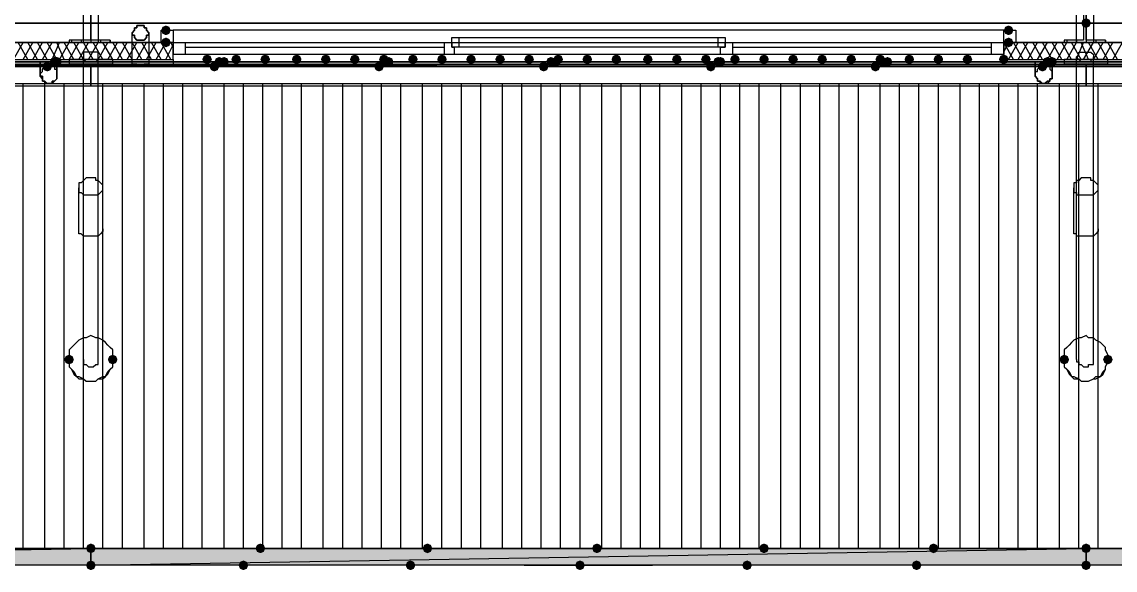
# Model space of a CAD drawing. Header units: millimetres. Extents: x 0 to 420, y 0 to 297.
# Drawn here: x 205.85 to 224.96, y 96.35 to 105.94 of the extents above; entities that cross this region are included whole.
import ezdxf

# ---------------------------------------------------------------- set-up
doc = ezdxf.new("R2010")
doc.units = ezdxf.units.MM
doc.layers.get('0').update_dxf_attribs({"linetype": 'CONTINUOUS'})

msp = doc.modelspace()

# ---------------------------------------------------------------- hatches: boundary and pattern name
at = {"true_color": 0x000007}
for points in [[(224.536, 105.918), (224.511129, 105.858204), (224.451333, 105.833333), (224.391538, 105.858204), (224.366667, 105.918), (224.391537, 105.977796), (224.451333, 106.002667), (224.511129, 105.977796)], [(208.449333, 105.791), (208.424463, 105.731204), (208.364667, 105.706333), (208.304871, 105.731204), (208.28, 105.791), (208.304871, 105.850796), (208.364667, 105.875667), (208.424462, 105.850796)], [(223.181333, 105.791), (223.156462, 105.731204), (223.096667, 105.706333), (223.036871, 105.731204), (223.012, 105.791), (223.036871, 105.850796), (223.096667, 105.875667), (223.156462, 105.850796)], [(208.449333, 105.579333), (208.424463, 105.519537), (208.364667, 105.494667), (208.304871, 105.519537), (208.28, 105.579333), (208.304871, 105.639129), (208.364667, 105.664), (208.424462, 105.639129)], [(223.181333, 105.579333), (223.156462, 105.519537), (223.096667, 105.494667), (223.036871, 105.519537), (223.012, 105.579333), (223.036871, 105.639129), (223.096667, 105.664), (223.156462, 105.639129)], [(209.169, 105.283), (209.144129, 105.223204), (209.084333, 105.198333), (209.024538, 105.223204), (208.999667, 105.283), (209.024537, 105.342796), (209.084333, 105.367667), (209.144129, 105.342796)], [(209.677, 105.283), (209.652129, 105.223204), (209.592333, 105.198333), (209.532537, 105.223204), (209.507667, 105.283), (209.532537, 105.342796), (209.592333, 105.367667), (209.652129, 105.342796)], [(210.185, 105.283), (210.160129, 105.223204), (210.100333, 105.198333), (210.040538, 105.223204), (210.015667, 105.283), (210.040537, 105.342796), (210.100333, 105.367667), (210.160129, 105.342796)], [(210.735333, 105.283), (210.710462, 105.223204), (210.650667, 105.198333), (210.590871, 105.223204), (210.566, 105.283), (210.590871, 105.342796), (210.650667, 105.367667), (210.710462, 105.342796)], [(211.243333, 105.283), (211.218462, 105.223204), (211.158667, 105.198333), (211.098871, 105.223204), (211.074, 105.283), (211.098871, 105.342796), (211.158667, 105.367667), (211.218462, 105.342796)], [(211.751333, 105.283), (211.726462, 105.223204), (211.666667, 105.198333), (211.606871, 105.223204), (211.582, 105.283), (211.606871, 105.342796), (211.666667, 105.367667), (211.726462, 105.342796)], [(212.259333, 105.283), (212.234463, 105.223204), (212.174667, 105.198333), (212.114871, 105.223204), (212.09, 105.283), (212.114871, 105.342796), (212.174667, 105.367667), (212.234462, 105.342796)], [(212.767333, 105.283), (212.742462, 105.223204), (212.682667, 105.198333), (212.622871, 105.223204), (212.598, 105.283), (212.622871, 105.342796), (212.682667, 105.367667), (212.742462, 105.342796)], [(213.275333, 105.283), (213.250462, 105.223204), (213.190667, 105.198333), (213.130871, 105.223204), (213.106, 105.283), (213.130871, 105.342796), (213.190667, 105.367667), (213.250462, 105.342796)], [(213.783333, 105.283), (213.758463, 105.223204), (213.698667, 105.198333), (213.638871, 105.223204), (213.614, 105.283), (213.638871, 105.342796), (213.698667, 105.367667), (213.758462, 105.342796)], [(214.291333, 105.283), (214.266462, 105.223204), (214.206667, 105.198333), (214.146871, 105.223204), (214.122, 105.283), (214.146871, 105.342796), (214.206667, 105.367667), (214.266462, 105.342796)], [(214.799333, 105.283), (214.774463, 105.223204), (214.714667, 105.198333), (214.654871, 105.223204), (214.63, 105.283), (214.654871, 105.342796), (214.714667, 105.367667), (214.774462, 105.342796)], [(215.307333, 105.283), (215.282462, 105.223204), (215.222667, 105.198333), (215.162871, 105.223204), (215.138, 105.283), (215.162871, 105.342796), (215.222667, 105.367667), (215.282462, 105.342796)], [(215.815333, 105.283), (215.790462, 105.223204), (215.730667, 105.198333), (215.670871, 105.223204), (215.646, 105.283), (215.670871, 105.342796), (215.730667, 105.367667), (215.790462, 105.342796)], [(216.323333, 105.283), (216.298463, 105.223204), (216.238667, 105.198333), (216.178871, 105.223204), (216.154, 105.283), (216.178871, 105.342796), (216.238667, 105.367667), (216.298462, 105.342796)], [(216.873667, 105.283), (216.848796, 105.223204), (216.789, 105.198333), (216.729204, 105.223204), (216.704333, 105.283), (216.729204, 105.342796), (216.789, 105.367667), (216.848796, 105.342796)], [(217.381667, 105.283), (217.356796, 105.223204), (217.297, 105.198333), (217.237204, 105.223204), (217.212333, 105.283), (217.237204, 105.342796), (217.297, 105.367667), (217.356796, 105.342796)], [(217.889667, 105.283), (217.864796, 105.223204), (217.805, 105.198333), (217.745204, 105.223204), (217.720333, 105.283), (217.745204, 105.342796), (217.805, 105.367667), (217.864796, 105.342796)], [(218.397667, 105.283), (218.372796, 105.223204), (218.313, 105.198333), (218.253204, 105.223204), (218.228333, 105.283), (218.253204, 105.342796), (218.313, 105.367667), (218.372796, 105.342796)], [(218.905667, 105.283), (218.880796, 105.223204), (218.821, 105.198333), (218.761204, 105.223204), (218.736333, 105.283), (218.761204, 105.342796), (218.821, 105.367667), (218.880796, 105.342796)], [(219.413667, 105.283), (219.388796, 105.223204), (219.329, 105.198333), (219.269204, 105.223204), (219.244333, 105.283), (219.269204, 105.342796), (219.329, 105.367667), (219.388796, 105.342796)], [(219.921667, 105.283), (219.896796, 105.223204), (219.837, 105.198333), (219.777204, 105.223204), (219.752333, 105.283), (219.777204, 105.342796), (219.837, 105.367667), (219.896796, 105.342796)], [(220.429667, 105.283), (220.404796, 105.223204), (220.345, 105.198333), (220.285204, 105.223204), (220.260333, 105.283), (220.285204, 105.342796), (220.345, 105.367667), (220.404796, 105.342796)], [(220.937667, 105.283), (220.912796, 105.223204), (220.853, 105.198333), (220.793204, 105.223204), (220.768333, 105.283), (220.793204, 105.342796), (220.853, 105.367667), (220.912796, 105.342796)], [(221.445667, 105.283), (221.420796, 105.223204), (221.361, 105.198333), (221.301204, 105.223204), (221.276333, 105.283), (221.301204, 105.342796), (221.361, 105.367667), (221.420796, 105.342796)], [(221.953667, 105.283), (221.928796, 105.223204), (221.869, 105.198333), (221.809204, 105.223204), (221.784333, 105.283), (221.809204, 105.342796), (221.869, 105.367667), (221.928796, 105.342796)], [(222.461667, 105.283), (222.436796, 105.223204), (222.377, 105.198333), (222.317204, 105.223204), (222.292333, 105.283), (222.317204, 105.342796), (222.377, 105.367667), (222.436796, 105.342796)], [(223.096667, 105.283), (223.071796, 105.223204), (223.012, 105.198333), (222.952204, 105.223204), (222.927333, 105.283), (222.952204, 105.342796), (223.012, 105.367667), (223.071796, 105.342796)], [(206.756, 100.033667), (206.731129, 99.973871), (206.671333, 99.949), (206.611538, 99.973871), (206.586667, 100.033667), (206.611537, 100.093462), (206.671333, 100.118333), (206.731129, 100.093463)], [(207.518, 100.033667), (207.493129, 99.973871), (207.433333, 99.949), (207.373538, 99.973871), (207.348667, 100.033667), (207.373537, 100.093462), (207.433333, 100.118333), (207.493129, 100.093463)], [(224.155, 100.033667), (224.130129, 99.973871), (224.070333, 99.949), (224.010538, 99.973871), (223.985667, 100.033667), (224.010537, 100.093462), (224.070333, 100.118333), (224.130129, 100.093463)], [(224.917, 100.033667), (224.892129, 99.973871), (224.832333, 99.949), (224.772538, 99.973871), (224.747667, 100.033667), (224.772537, 100.093462), (224.832333, 100.118333), (224.892129, 100.093463)]]:
    msp.add_hatch(color=0, dxfattribs=at).paths.add_polyline_path(points, flags=0)
at = {"true_color": 0x0000fe}
for points in [[(206.502, 105.240667), (206.477129, 105.180871), (206.417333, 105.156), (206.357537, 105.180871), (206.332667, 105.240667), (206.357537, 105.300462), (206.417333, 105.325333), (206.477129, 105.300463)], [(206.544333, 105.240667), (206.519463, 105.180871), (206.459667, 105.156), (206.399871, 105.180871), (206.375, 105.240667), (206.399871, 105.300462), (206.459667, 105.325333), (206.519462, 105.300463)], [(206.544333, 105.240667), (206.519463, 105.180871), (206.459667, 105.156), (206.399871, 105.180871), (206.375, 105.240667), (206.399871, 105.300462), (206.459667, 105.325333), (206.519462, 105.300463)], [(209.380667, 105.240667), (209.355796, 105.180871), (209.296, 105.156), (209.236204, 105.180871), (209.211333, 105.240667), (209.236204, 105.300462), (209.296, 105.325333), (209.355796, 105.300463)], [(209.465333, 105.240667), (209.440462, 105.180871), (209.380667, 105.156), (209.320871, 105.180871), (209.296, 105.240667), (209.320871, 105.300462), (209.380667, 105.325333), (209.440462, 105.300463)], [(209.465333, 105.240667), (209.440462, 105.180871), (209.380667, 105.156), (209.320871, 105.180871), (209.296, 105.240667), (209.320871, 105.300462), (209.380667, 105.325333), (209.440462, 105.300463)], [(212.301667, 105.240667), (212.276796, 105.180871), (212.217, 105.156), (212.157204, 105.180871), (212.132333, 105.240667), (212.157204, 105.300462), (212.217, 105.325333), (212.276796, 105.300463)], [(212.344, 105.240667), (212.319129, 105.180871), (212.259333, 105.156), (212.199538, 105.180871), (212.174667, 105.240667), (212.199537, 105.300462), (212.259333, 105.325333), (212.319129, 105.300463)], [(212.344, 105.240667), (212.319129, 105.180871), (212.259333, 105.156), (212.199538, 105.180871), (212.174667, 105.240667), (212.199537, 105.300462), (212.259333, 105.325333), (212.319129, 105.300463)], [(215.180333, 105.240667), (215.155462, 105.180871), (215.095667, 105.156), (215.035871, 105.180871), (215.011, 105.240667), (215.035871, 105.300462), (215.095667, 105.325333), (215.155462, 105.300463)], [(215.265, 105.240667), (215.240129, 105.180871), (215.180333, 105.156), (215.120538, 105.180871), (215.095667, 105.240667), (215.120537, 105.300462), (215.180333, 105.325333), (215.240129, 105.300463)], [(215.265, 105.240667), (215.240129, 105.180871), (215.180333, 105.156), (215.120538, 105.180871), (215.095667, 105.240667), (215.120537, 105.300462), (215.180333, 105.325333), (215.240129, 105.300463)], [(218.101333, 105.240667), (218.076462, 105.180871), (218.016667, 105.156), (217.956871, 105.180871), (217.932, 105.240667), (217.956871, 105.300462), (218.016667, 105.325333), (218.076462, 105.300463)], [(218.143667, 105.240667), (218.118796, 105.180871), (218.059, 105.156), (217.999204, 105.180871), (217.974333, 105.240667), (217.999204, 105.300462), (218.059, 105.325333), (218.118796, 105.300463)], [(218.143667, 105.240667), (218.118796, 105.180871), (218.059, 105.156), (217.999204, 105.180871), (217.974333, 105.240667), (217.999204, 105.300462), (218.059, 105.325333), (218.118796, 105.300463)], [(220.98, 105.240667), (220.955129, 105.180871), (220.895333, 105.156), (220.835538, 105.180871), (220.810667, 105.240667), (220.835537, 105.300462), (220.895333, 105.325333), (220.955129, 105.300463)], [(221.064667, 105.240667), (221.039796, 105.180871), (220.98, 105.156), (220.920204, 105.180871), (220.895333, 105.240667), (220.920204, 105.300462), (220.98, 105.325333), (221.039796, 105.300463)], [(221.064667, 105.240667), (221.039796, 105.180871), (220.98, 105.156), (220.920204, 105.180871), (220.895333, 105.240667), (220.920204, 105.300462), (220.98, 105.325333), (221.039796, 105.300463)], [(223.858667, 105.240667), (223.833796, 105.180871), (223.774, 105.156), (223.714204, 105.180871), (223.689333, 105.240667), (223.714204, 105.300462), (223.774, 105.325333), (223.833796, 105.300463)], [(223.943333, 105.240667), (223.918462, 105.180871), (223.858667, 105.156), (223.798871, 105.180871), (223.774, 105.240667), (223.798871, 105.300462), (223.858667, 105.325333), (223.918462, 105.300463)], [(223.943333, 105.240667), (223.918462, 105.180871), (223.858667, 105.156), (223.798871, 105.180871), (223.774, 105.240667), (223.798871, 105.300462), (223.858667, 105.325333), (223.918462, 105.300463)], [(206.375, 105.156), (206.350129, 105.096204), (206.290333, 105.071333), (206.230538, 105.096204), (206.205667, 105.156), (206.230537, 105.215796), (206.290333, 105.240667), (206.350129, 105.215796)], [(209.296, 105.156), (209.271129, 105.096204), (209.211333, 105.071333), (209.151538, 105.096204), (209.126667, 105.156), (209.151537, 105.215796), (209.211333, 105.240667), (209.271129, 105.215796)], [(212.174667, 105.156), (212.149796, 105.096204), (212.09, 105.071333), (212.030204, 105.096204), (212.005333, 105.156), (212.030204, 105.215796), (212.09, 105.240667), (212.149796, 105.215796)], [(215.053333, 105.156), (215.028462, 105.096204), (214.968667, 105.071333), (214.908871, 105.096204), (214.884, 105.156), (214.908871, 105.215796), (214.968667, 105.240667), (215.028462, 105.215796)], [(217.974333, 105.156), (217.949462, 105.096204), (217.889667, 105.071333), (217.829871, 105.096204), (217.805, 105.156), (217.829871, 105.215796), (217.889667, 105.240667), (217.949462, 105.215796)], [(220.853, 105.156), (220.828129, 105.096204), (220.768333, 105.071333), (220.708538, 105.096204), (220.683667, 105.156), (220.708537, 105.215796), (220.768333, 105.240667), (220.828129, 105.215796)], [(223.774, 105.156), (223.749129, 105.096204), (223.689333, 105.071333), (223.629538, 105.096204), (223.604667, 105.156), (223.629537, 105.215796), (223.689333, 105.240667), (223.749129, 105.215796)], [(207.137, 96.731667), (207.112129, 96.671871), (207.052333, 96.647), (206.992538, 96.671871), (206.967667, 96.731667), (206.992537, 96.791462), (207.052333, 96.816333), (207.112129, 96.791463)], [(207.137, 96.731667), (207.112129, 96.671871), (207.052333, 96.647), (206.992538, 96.671871), (206.967667, 96.731667), (206.992537, 96.791462), (207.052333, 96.816333), (207.112129, 96.791463)], [(210.100333, 96.731667), (210.075462, 96.671871), (210.015667, 96.647), (209.955871, 96.671871), (209.931, 96.731667), (209.955871, 96.791462), (210.015667, 96.816333), (210.075462, 96.791463)], [(213.021333, 96.731667), (212.996462, 96.671871), (212.936667, 96.647), (212.876871, 96.671871), (212.852, 96.731667), (212.876871, 96.791462), (212.936667, 96.816333), (212.996462, 96.791463)], [(215.984667, 96.731667), (215.959796, 96.671871), (215.9, 96.647), (215.840204, 96.671871), (215.815333, 96.731667), (215.840204, 96.791462), (215.9, 96.816333), (215.959796, 96.791463)], [(218.905667, 96.731667), (218.880796, 96.671871), (218.821, 96.647), (218.761204, 96.671871), (218.736333, 96.731667), (218.761204, 96.791462), (218.821, 96.816333), (218.880796, 96.791463)], [(221.869, 96.731667), (221.844129, 96.671871), (221.784333, 96.647), (221.724538, 96.671871), (221.699667, 96.731667), (221.724537, 96.791462), (221.784333, 96.816333), (221.844129, 96.791463)], [(224.536, 96.731667), (224.511129, 96.671871), (224.451333, 96.647), (224.391538, 96.671871), (224.366667, 96.731667), (224.391537, 96.791462), (224.451333, 96.816333), (224.511129, 96.791463)], [(224.536, 96.731667), (224.511129, 96.671871), (224.451333, 96.647), (224.391538, 96.671871), (224.366667, 96.731667), (224.391537, 96.791462), (224.451333, 96.816333), (224.511129, 96.791463)], [(207.137, 96.435333), (207.112129, 96.375538), (207.052333, 96.350667), (206.992538, 96.375538), (206.967667, 96.435333), (206.992537, 96.495129), (207.052333, 96.52), (207.112129, 96.495129)], [(209.804, 96.435333), (209.779129, 96.375538), (209.719333, 96.350667), (209.659538, 96.375538), (209.634667, 96.435333), (209.659537, 96.495129), (209.719333, 96.52), (209.779129, 96.495129)], [(212.725, 96.435333), (212.700129, 96.375538), (212.640333, 96.350667), (212.580537, 96.375538), (212.555667, 96.435333), (212.580537, 96.495129), (212.640333, 96.52), (212.700129, 96.495129)], [(215.688333, 96.435333), (215.663462, 96.375538), (215.603667, 96.350667), (215.543871, 96.375538), (215.519, 96.435333), (215.543871, 96.495129), (215.603667, 96.52), (215.663462, 96.495129)], [(218.609333, 96.435333), (218.584463, 96.375538), (218.524667, 96.350667), (218.464871, 96.375538), (218.44, 96.435333), (218.464871, 96.495129), (218.524667, 96.52), (218.584462, 96.495129)], [(221.572667, 96.435333), (221.547796, 96.375538), (221.488, 96.350667), (221.428204, 96.375538), (221.403333, 96.435333), (221.428204, 96.495129), (221.488, 96.52), (221.547796, 96.495129)], [(224.536, 96.435333), (224.511129, 96.375538), (224.451333, 96.350667), (224.391538, 96.375538), (224.366667, 96.435333), (224.391537, 96.495129), (224.451333, 96.52), (224.511129, 96.495129)]]:
    msp.add_hatch(color=0, dxfattribs=at).paths.add_polyline_path(points, flags=0)
at = {"true_color": 0x000007}
h = msp.add_hatch(color=0, dxfattribs=at)
h.paths.add_polyline_path([(381.550333, 105.156), (119.507, 105.156), (381.550333, 105.240667)], flags=0)
h.paths.add_polyline_path([(119.507, 105.156), (381.550333, 105.240667), (119.507, 105.240667)], flags=0)
h = msp.add_hatch(color=0, dxfattribs=at)
h.paths.add_polyline_path([(207.052333, 96.435333), (189.653333, 96.435333), (207.052333, 96.731667)], flags=0)
h.paths.add_polyline_path([(189.653333, 96.435333), (207.052333, 96.731667), (189.653333, 96.731667)], flags=0)
h = msp.add_hatch(color=0, dxfattribs=at)
h.paths.add_polyline_path([(224.451333, 96.435333), (207.052333, 96.435333), (224.451333, 96.731667)], flags=0)
h.paths.add_polyline_path([(207.052333, 96.435333), (224.451333, 96.731667), (207.052333, 96.731667)], flags=0)
h = msp.add_hatch(color=0, dxfattribs=at)
h.paths.add_polyline_path([(241.808, 96.435333), (224.451333, 96.435333), (241.808, 96.731667)], flags=0)
h.paths.add_polyline_path([(224.451333, 96.435333), (241.808, 96.731667), (224.451333, 96.731667)], flags=0)

# ---------------------------------------------------------------- linework, layer by layer
at = {"color": 0, "true_color": 0x000007}
for points in [[(392.938, 222.25), (258.868333, 222.25), (258.868333, 191.219667), (242.189, 191.219667), (242.189, 222.25), (108.119333, 222.25), (108.119333, 105.579333), (242.189, 105.579333), (242.189, 136.609667), (258.868333, 136.609667), (258.868333, 105.579333), (392.938, 105.579333)], [(242.189, 221.869), (242.189, 191.219667), (258.868333, 191.219667), (258.868333, 221.869), (392.557, 221.869), (392.557, 105.918), (258.868333, 105.918), (258.868333, 136.609667), (242.189, 136.609667), (242.189, 105.918), (108.500333, 105.918), (108.500333, 221.869)], [(207.391, 106.299), (206.671333, 106.299), (206.671333, 106.256667), (207.052333, 106.256667), (207.052333, 105.621667), (206.671333, 105.621667), (206.671333, 105.579333), (207.391, 105.579333), (207.391, 105.621667), (207.052333, 105.621667), (207.052333, 106.256667), (207.391, 106.256667)], [(224.79, 106.299), (224.070333, 106.299), (224.070333, 106.256667), (224.409, 106.256667), (224.409, 105.621667), (224.070333, 105.621667), (224.070333, 105.579333), (224.79, 105.579333), (224.79, 105.621667), (224.451333, 105.621667), (224.451333, 106.256667), (224.79, 106.256667)], [(208.068333, 105.748667), (208.026, 105.791), (208.026, 105.833333), (207.983667, 105.833333), (207.983667, 105.875667), (207.941333, 105.875667), (207.899, 105.875667), (207.856667, 105.875667), (207.856667, 105.833333), (207.814333, 105.833333), (207.814333, 105.791), (207.772, 105.748667), (207.772, 105.706333), (207.814333, 105.706333), (207.814333, 105.664), (207.856667, 105.621667), (207.899, 105.621667), (207.941333, 105.621667), (207.983667, 105.621667), (208.026, 105.664), (208.026, 105.706333), (208.068333, 105.706333), (208.068333, 105.748667), (208.068333, 105.706333), (208.026, 105.706333), (208.026, 105.664), (207.983667, 105.621667), (207.941333, 105.621667), (207.899, 105.621667), (207.856667, 105.621667), (207.814333, 105.664), (207.814333, 105.706333), (207.772, 105.706333), (207.772, 105.748667), (207.814333, 105.791), (207.814333, 105.833333), (207.856667, 105.833333), (207.856667, 105.875667), (207.899, 105.875667), (207.941333, 105.875667), (207.983667, 105.875667), (207.983667, 105.833333), (208.026, 105.833333), (208.026, 105.791)], [(207.772, 105.748667), (207.814333, 105.791), (207.814333, 105.833333), (207.856667, 105.833333), (207.856667, 105.875667), (207.899, 105.875667), (207.941333, 105.875667), (207.983667, 105.875667), (207.983667, 105.833333), (208.026, 105.833333), (208.026, 105.791), (208.068333, 105.748667), (208.068333, 105.706333), (208.026, 105.706333), (208.026, 105.664), (207.983667, 105.621667), (207.941333, 105.621667), (207.899, 105.621667), (207.856667, 105.621667), (207.814333, 105.664), (207.814333, 105.706333), (207.772, 105.706333)], [(208.28, 105.791), (208.491667, 105.791), (208.491667, 105.579333), (208.28, 105.579333), (208.28, 105.791), (208.491667, 105.791), (208.491667, 105.579333), (208.28, 105.579333)], [(223.012, 105.791), (223.223667, 105.791), (223.223667, 105.579333), (223.012, 105.579333), (223.012, 105.791), (223.223667, 105.791), (223.223667, 105.579333), (223.012, 105.579333)], [(208.491667, 105.579333), (208.491667, 105.367667)], [(213.36, 105.664), (213.487, 105.664), (213.487, 105.494667), (213.36, 105.494667)], [(218.143667, 105.494667), (218.016667, 105.494667), (218.016667, 105.664), (218.143667, 105.664)], [(223.012, 105.579333), (223.012, 105.367667)], [(207.094667, 105.41), (207.052333, 105.41), (207.01, 105.41), (206.967667, 105.41), (206.925333, 105.41), (206.925333, 105.367667), (206.925333, 105.325333), (206.925333, 105.283), (206.967667, 105.240667), (207.01, 105.240667), (207.052333, 105.240667), (207.094667, 105.240667), (207.137, 105.240667), (207.179333, 105.283), (207.179333, 105.325333), (207.179333, 105.367667), (207.179333, 105.41), (207.137, 105.41)], [(224.451333, 105.41), (224.493667, 105.41), (224.536, 105.41), (224.578333, 105.367667), (224.578333, 105.325333), (224.578333, 105.283), (224.536, 105.283), (224.536, 105.240667), (224.493667, 105.240667), (224.451333, 105.240667), (224.409, 105.240667), (224.366667, 105.240667), (224.324333, 105.283), (224.282, 105.325333), (224.324333, 105.367667), (224.324333, 105.41), (224.366667, 105.41), (224.409, 105.41)], [(381.550333, 105.156), (119.507, 105.156), (381.550333, 105.240667)], [(119.507, 105.156), (381.550333, 105.240667), (119.507, 105.240667)], [(189.653333, 105.198333), (207.052333, 105.198333), (207.052333, 104.817333), (189.653333, 104.817333)], [(206.586667, 105.240667), (206.459667, 105.240667), (206.459667, 105.029), (206.459667, 104.986667), (206.459667, 104.944333), (206.417333, 104.902), (206.375, 104.859667), (206.332667, 104.859667), (206.290333, 104.859667), (206.248, 104.859667), (206.248, 104.902), (206.205667, 104.902), (206.205667, 104.944333), (206.163333, 104.986667), (206.163333, 105.029), (206.163333, 105.240667), (206.078667, 105.240667), (206.163333, 105.240667), (206.163333, 105.029), (206.163333, 104.986667), (206.205667, 104.986667), (206.205667, 104.944333), (206.205667, 104.902), (206.248, 104.902), (206.290333, 104.859667), (206.332667, 104.859667), (206.375, 104.859667), (206.375, 104.902), (206.417333, 104.902), (206.459667, 104.944333), (206.459667, 104.986667), (206.459667, 105.029), (206.459667, 105.240667), (206.586667, 105.240667), (206.459667, 105.240667), (206.459667, 105.029), (206.459667, 104.986667), (206.459667, 104.944333), (206.417333, 104.902), (206.375, 104.859667), (206.332667, 104.859667), (206.290333, 104.859667), (206.248, 104.859667), (206.248, 104.902), (206.205667, 104.902), (206.205667, 104.944333), (206.163333, 104.986667), (206.163333, 105.029), (206.163333, 105.240667), (206.078667, 105.240667), (206.163333, 105.240667), (206.163333, 105.029), (206.163333, 104.986667), (206.205667, 104.986667), (206.205667, 104.944333), (206.205667, 104.902), (206.248, 104.902), (206.290333, 104.859667), (206.332667, 104.859667), (206.375, 104.859667), (206.375, 104.902), (206.417333, 104.902), (206.459667, 104.944333), (206.459667, 104.986667), (206.459667, 105.029), (206.459667, 105.240667), (206.586667, 105.240667), (206.459667, 105.240667), (206.459667, 105.029), (206.459667, 104.986667), (206.459667, 104.944333), (206.417333, 104.902), (206.375, 104.902), (206.375, 104.859667), (206.332667, 104.859667), (206.290333, 104.859667), (206.248, 104.902), (206.205667, 104.902), (206.205667, 104.944333), (206.205667, 104.986667), (206.163333, 104.986667), (206.163333, 105.029), (206.163333, 105.240667), (206.078667, 105.240667), (206.163333, 105.240667), (206.163333, 105.029), (206.163333, 104.986667), (206.205667, 104.944333), (206.205667, 104.902), (206.248, 104.902), (206.248, 104.859667), (206.290333, 104.859667), (206.332667, 104.859667), (206.375, 104.859667), (206.417333, 104.902), (206.459667, 104.944333), (206.459667, 104.986667), (206.459667, 105.029), (206.459667, 105.240667)], [(206.459667, 105.029), (206.459667, 104.986667), (206.459667, 104.944333), (206.417333, 104.902), (206.375, 104.902), (206.375, 104.859667), (206.332667, 104.859667), (206.290333, 104.859667), (206.248, 104.902), (206.205667, 104.902), (206.205667, 104.944333), (206.205667, 104.986667), (206.163333, 104.986667), (206.163333, 105.029), (206.205667, 105.071333), (206.205667, 105.113667), (206.248, 105.156), (206.290333, 105.156), (206.332667, 105.156), (206.375, 105.156), (206.417333, 105.156), (206.417333, 105.113667), (206.459667, 105.113667), (206.459667, 105.071333)], [(206.163333, 105.029), (206.205667, 105.071333), (206.205667, 105.113667), (206.248, 105.156), (206.290333, 105.156), (206.332667, 105.156), (206.375, 105.156), (206.417333, 105.156), (206.417333, 105.113667), (206.459667, 105.113667), (206.459667, 105.071333), (206.459667, 105.029), (206.459667, 104.986667), (206.459667, 104.944333), (206.417333, 104.902), (206.375, 104.902), (206.375, 104.859667), (206.332667, 104.859667), (206.290333, 104.859667), (206.248, 104.902), (206.205667, 104.902), (206.205667, 104.944333), (206.205667, 104.986667), (206.163333, 104.986667)], [(207.052333, 105.198333), (224.451333, 105.198333), (224.451333, 104.817333), (207.052333, 104.817333)], [(208.068333, 105.198333), (208.026, 105.198333), (207.983667, 105.198333), (207.983667, 105.156), (207.941333, 105.156), (207.899, 105.156), (207.856667, 105.156), (207.856667, 105.198333), (207.814333, 105.198333), (207.772, 105.198333), (207.814333, 105.198333), (207.856667, 105.198333), (207.899, 105.198333), (207.941333, 105.198333), (207.983667, 105.198333), (208.026, 105.198333)], [(223.985667, 105.240667), (223.858667, 105.240667), (223.858667, 105.029), (223.858667, 104.986667), (223.858667, 104.944333), (223.816333, 104.944333), (223.816333, 104.902), (223.774, 104.859667), (223.731667, 104.859667), (223.689333, 104.859667), (223.647, 104.859667), (223.647, 104.902), (223.604667, 104.902), (223.604667, 104.944333), (223.562333, 104.986667), (223.562333, 105.029), (223.562333, 105.240667), (223.435333, 105.240667), (223.562333, 105.240667), (223.562333, 105.029), (223.562333, 104.986667), (223.604667, 104.944333), (223.604667, 104.902), (223.647, 104.902), (223.689333, 104.859667), (223.731667, 104.859667), (223.774, 104.902), (223.816333, 104.902), (223.816333, 104.944333), (223.858667, 104.944333), (223.858667, 104.986667), (223.858667, 105.029), (223.858667, 105.240667), (223.985667, 105.240667), (223.858667, 105.240667), (223.858667, 105.029), (223.858667, 104.986667), (223.858667, 104.944333), (223.816333, 104.944333), (223.816333, 104.902), (223.774, 104.859667), (223.731667, 104.859667), (223.689333, 104.859667), (223.647, 104.859667), (223.647, 104.902), (223.604667, 104.902), (223.604667, 104.944333), (223.562333, 104.986667), (223.562333, 105.029), (223.562333, 105.240667), (223.435333, 105.240667), (223.562333, 105.240667), (223.562333, 105.029), (223.562333, 104.986667), (223.604667, 104.944333), (223.604667, 104.902), (223.647, 104.902), (223.689333, 104.859667), (223.731667, 104.859667), (223.774, 104.902), (223.816333, 104.902), (223.816333, 104.944333), (223.858667, 104.944333), (223.858667, 104.986667), (223.858667, 105.029), (223.858667, 105.240667), (223.985667, 105.240667), (223.858667, 105.240667), (223.858667, 105.029), (223.858667, 104.986667), (223.858667, 104.944333), (223.816333, 104.944333), (223.816333, 104.902), (223.774, 104.902), (223.731667, 104.859667), (223.689333, 104.859667), (223.647, 104.902), (223.604667, 104.902), (223.604667, 104.944333), (223.562333, 104.986667), (223.562333, 105.029), (223.562333, 105.240667), (223.435333, 105.240667), (223.562333, 105.240667), (223.562333, 105.029), (223.562333, 104.986667), (223.604667, 104.944333), (223.604667, 104.902), (223.647, 104.902), (223.647, 104.859667), (223.689333, 104.859667), (223.731667, 104.859667), (223.774, 104.859667), (223.816333, 104.902), (223.816333, 104.944333), (223.858667, 104.944333), (223.858667, 104.986667), (223.858667, 105.029), (223.858667, 105.240667)], [(223.858667, 105.029), (223.858667, 104.986667), (223.858667, 104.944333), (223.816333, 104.944333), (223.816333, 104.902), (223.774, 104.902), (223.731667, 104.859667), (223.689333, 104.859667), (223.647, 104.902), (223.604667, 104.902), (223.604667, 104.944333), (223.562333, 104.986667), (223.562333, 105.029), (223.562333, 105.071333), (223.604667, 105.071333), (223.604667, 105.113667), (223.647, 105.156), (223.689333, 105.156), (223.731667, 105.156), (223.774, 105.156), (223.816333, 105.156), (223.816333, 105.113667), (223.858667, 105.071333)], [(223.562333, 105.029), (223.562333, 105.071333), (223.604667, 105.071333), (223.604667, 105.113667), (223.647, 105.156), (223.689333, 105.156), (223.731667, 105.156), (223.774, 105.156), (223.816333, 105.156), (223.816333, 105.113667), (223.858667, 105.071333), (223.858667, 105.029), (223.858667, 104.986667), (223.858667, 104.944333), (223.816333, 104.944333), (223.816333, 104.902), (223.774, 104.902), (223.731667, 104.859667), (223.689333, 104.859667), (223.647, 104.902), (223.604667, 104.902), (223.604667, 104.944333), (223.562333, 104.986667)], [(224.451333, 105.198333), (241.850333, 105.198333), (241.850333, 104.817333), (224.451333, 104.817333)], [(381.550333, 97.324333), (381.550333, 96.731667), (119.507, 96.731667), (119.507, 97.324333), (119.507, 104.309333), (119.507, 104.859667), (381.550333, 104.859667), (381.550333, 104.309333)], [(207.094667, 103.208667), (207.052333, 103.208667), (207.01, 103.208667), (206.967667, 103.208667), (206.925333, 103.166333), (206.883, 103.124), (206.840667, 103.124), (206.840667, 103.081667), (206.840667, 103.039333), (206.840667, 102.997), (206.840667, 102.954667), (206.883, 102.954667), (206.925333, 102.912333), (206.967667, 102.912333), (207.01, 102.912333), (207.052333, 102.912333), (207.094667, 102.912333), (207.137, 102.912333), (207.179333, 102.912333), (207.221667, 102.954667), (207.264, 102.997), (207.264, 103.039333), (207.264, 103.081667), (207.221667, 103.124), (207.179333, 103.166333), (207.137, 103.166333), (207.137, 103.208667)], [(224.493667, 103.208667), (224.451333, 103.208667), (224.409, 103.208667), (224.366667, 103.208667), (224.324333, 103.166333), (224.282, 103.166333), (224.282, 103.124), (224.239667, 103.124), (224.239667, 103.081667), (224.239667, 103.039333), (224.239667, 102.997), (224.239667, 102.954667), (224.282, 102.954667), (224.282, 102.912333), (224.324333, 102.912333), (224.366667, 102.912333), (224.409, 102.912333), (224.451333, 102.912333), (224.493667, 102.912333), (224.536, 102.912333), (224.578333, 102.912333), (224.620667, 102.954667), (224.663, 102.997), (224.663, 103.039333), (224.663, 103.081667), (224.620667, 103.124), (224.578333, 103.166333), (224.536, 103.166333), (224.536, 103.208667)], [(207.137, 100.414667), (207.052333, 100.457), (206.967667, 100.414667), (206.925333, 100.414667), (206.840667, 100.372333), (206.798333, 100.33), (206.756, 100.287667), (206.713667, 100.245333), (206.671333, 100.203), (206.671333, 100.118333), (206.671333, 100.033667), (206.671333, 99.991333), (206.671333, 99.906667), (206.713667, 99.864333), (206.756, 99.822), (206.798333, 99.737333), (206.840667, 99.737333), (206.925333, 99.695), (206.967667, 99.652667), (207.052333, 99.652667), (207.137, 99.652667), (207.179333, 99.695), (207.264, 99.737333), (207.306333, 99.737333), (207.348667, 99.822), (207.391, 99.864333), (207.433333, 99.906667), (207.433333, 99.991333), (207.433333, 100.033667), (207.433333, 100.118333), (207.433333, 100.203), (207.391, 100.245333), (207.348667, 100.287667), (207.306333, 100.33), (207.264, 100.372333), (207.179333, 100.414667)], [(224.493667, 100.414667), (224.451333, 100.457), (224.366667, 100.414667), (224.324333, 100.414667), (224.239667, 100.372333), (224.197333, 100.33), (224.155, 100.287667), (224.112667, 100.245333), (224.070333, 100.203), (224.070333, 100.118333), (224.070333, 100.033667), (224.070333, 99.991333), (224.070333, 99.906667), (224.112667, 99.864333), (224.155, 99.822), (224.197333, 99.737333), (224.239667, 99.737333), (224.324333, 99.695), (224.366667, 99.652667), (224.451333, 99.652667), (224.493667, 99.652667), (224.578333, 99.695), (224.620667, 99.737333), (224.705333, 99.737333), (224.747667, 99.822), (224.79, 99.864333), (224.79, 99.906667), (224.832333, 99.991333), (224.832333, 100.033667), (224.832333, 100.118333), (224.79, 100.203), (224.79, 100.245333), (224.747667, 100.287667), (224.705333, 100.33), (224.620667, 100.372333), (224.578333, 100.414667)], [(241.808, 96.731667), (241.808, 96.435333), (224.451333, 96.435333), (224.451333, 96.731667), (224.451333, 96.435333), (207.052333, 96.435333), (207.052333, 96.731667), (207.052333, 96.435333), (189.653333, 96.435333), (189.653333, 96.731667), (189.653333, 96.435333), (172.254333, 96.435333), (172.254333, 96.731667), (154.897667, 96.731667), (154.897667, 96.435333), (172.254333, 96.435333), (172.254333, 96.731667), (189.653333, 96.731667), (207.052333, 96.731667), (224.451333, 96.731667)], [(207.052333, 96.435333), (189.653333, 96.435333), (207.052333, 96.731667)], [(189.653333, 96.435333), (207.052333, 96.731667), (189.653333, 96.731667)], [(224.451333, 96.435333), (207.052333, 96.435333), (224.451333, 96.731667)], [(207.052333, 96.435333), (224.451333, 96.731667), (207.052333, 96.731667)], [(241.808, 96.435333), (224.451333, 96.435333), (241.808, 96.731667)], [(224.451333, 96.435333), (241.808, 96.731667), (224.451333, 96.731667)], [(214.63, 96.435333), (216.873667, 96.435333)]]:
    msp.add_lwpolyline(points, close=True, dxfattribs=at)
at = {"color": 0, "true_color": 0x0000fe}
msp.add_lwpolyline([(242.189, 221.869), (108.500333, 221.869), (108.500333, 105.918), (242.189, 105.918), (242.189, 136.609667), (258.868333, 136.609667), (258.868333, 105.918), (392.557, 105.918), (392.557, 221.869), (258.868333, 221.869), (258.868333, 191.219667), (242.189, 191.219667)], close=True, dxfattribs=at)
at = {"color": 0, "true_color": 0x00002b}
for points in [[(206.925333, 140.081), (189.822667, 140.081), (189.822667, 105.579333), (206.925333, 105.579333)], [(207.179333, 140.081), (207.179333, 105.579333), (224.282, 105.579333), (224.282, 140.081)], [(224.578333, 140.081), (224.578333, 105.579333), (242.189, 105.579333), (242.189, 140.081)]]:
    msp.add_lwpolyline(points, close=True, dxfattribs=at)
at = {"color": 0, "true_color": 0x000007}
for points in [[(207.052333, 106.299), (207.052333, 105.579333)], [(224.451333, 106.299), (224.451333, 105.579333)], [(207.772, 105.198333), (207.772, 105.748667)], [(208.068333, 105.748667), (208.068333, 105.198333)], [(215.730667, 105.791), (208.491667, 105.791), (208.491667, 105.706333)], [(215.730667, 105.791), (208.491667, 105.791), (208.491667, 105.706333)], [(208.491667, 105.706333), (208.491667, 105.579333), (215.730667, 105.579333)], [(208.491667, 105.706333), (208.491667, 105.579333), (215.730667, 105.579333)], [(223.012, 105.706333), (223.012, 105.791), (215.730667, 105.791)], [(223.012, 105.706333), (223.012, 105.791), (215.730667, 105.791)], [(215.730667, 105.579333), (223.012, 105.579333), (223.012, 105.706333)], [(215.730667, 105.579333), (223.012, 105.579333), (223.012, 105.706333)], [(208.491667, 105.579333), (205.613, 105.579333)], [(205.697667, 105.283), (205.867, 105.579333)], [(205.951667, 105.283), (205.782333, 105.579333)], [(205.867, 105.283), (206.036333, 105.579333)], [(206.121, 105.283), (205.951667, 105.579333)], [(206.036333, 105.283), (206.205667, 105.579333)], [(206.290333, 105.283), (206.121, 105.579333)], [(206.205667, 105.283), (206.375, 105.579333)], [(206.459667, 105.283), (206.290333, 105.579333)], [(206.375, 105.283), (206.502, 105.579333)], [(206.586667, 105.283), (206.459667, 105.579333)], [(206.502, 105.283), (206.671333, 105.579333)], [(206.756, 105.283), (206.586667, 105.579333)], [(206.671333, 105.283), (206.840667, 105.579333)], [(206.713667, 105.621667), (206.713667, 105.579333)], [(206.925333, 105.283), (206.756, 105.579333)], [(206.840667, 105.283), (207.01, 105.579333)], [(206.883, 105.621667), (206.883, 105.579333)], [(207.094667, 105.283), (206.925333, 105.579333)], [(207.01, 105.283), (207.179333, 105.579333)], [(207.264, 105.283), (207.094667, 105.579333)], [(207.179333, 105.283), (207.348667, 105.579333)], [(207.221667, 105.621667), (207.221667, 105.579333)], [(207.433333, 105.283), (207.264, 105.579333)], [(207.348667, 105.283), (207.518, 105.579333)], [(207.391, 105.621667), (207.391, 105.579333)], [(207.602667, 105.283), (207.433333, 105.579333)], [(207.518, 105.283), (207.687333, 105.579333)], [(207.772, 105.283), (207.602667, 105.579333)], [(207.687333, 105.283), (207.856667, 105.579333)], [(207.941333, 105.283), (207.772, 105.579333)], [(207.856667, 105.283), (208.026, 105.579333)], [(208.110667, 105.283), (207.941333, 105.579333)], [(208.026, 105.283), (208.195333, 105.579333)], [(208.28, 105.283), (208.110667, 105.579333)], [(208.195333, 105.283), (208.364667, 105.579333)], [(208.449333, 105.283), (208.28, 105.579333)], [(208.364667, 105.283), (208.491667, 105.537)], [(208.491667, 105.494667), (208.449333, 105.579333)], [(208.491667, 105.283), (208.491667, 105.367667), (208.491667, 105.579333)], [(208.491667, 105.579333), (223.012, 105.579333)], [(208.491667, 105.579333), (208.703333, 105.579333), (208.703333, 105.367667), (208.491667, 105.367667)], [(208.703333, 105.579333), (213.233, 105.579333)], [(213.317667, 105.367667), (213.233, 105.367667), (213.233, 105.579333), (213.317667, 105.579333)], [(213.317667, 105.579333), (213.36, 105.579333), (213.36, 105.494667), (213.402333, 105.494667), (213.402333, 105.367667), (213.317667, 105.367667)], [(213.487, 105.664), (218.016667, 105.664)], [(213.487, 105.664), (218.016667, 105.664)], [(213.487, 105.579333), (218.016667, 105.579333)], [(218.186, 105.367667), (218.059, 105.367667), (218.059, 105.494667), (218.143667, 105.494667), (218.143667, 105.579333), (218.186, 105.579333)], [(218.186, 105.579333), (218.270667, 105.579333), (218.270667, 105.367667), (218.186, 105.367667)], [(218.270667, 105.579333), (222.800333, 105.579333)], [(223.012, 105.367667), (222.800333, 105.367667), (222.800333, 105.579333), (223.012, 105.579333)], [(223.012, 105.41), (223.096667, 105.579333)], [(223.181333, 105.283), (223.012, 105.579333)], [(223.012, 105.283), (223.012, 105.367667), (223.012, 105.579333)], [(225.890667, 105.579333), (223.012, 105.579333)], [(223.096667, 105.283), (223.266, 105.579333)], [(223.350667, 105.283), (223.181333, 105.579333)], [(223.266, 105.283), (223.435333, 105.579333)], [(223.52, 105.283), (223.350667, 105.579333)], [(223.435333, 105.283), (223.604667, 105.579333)], [(223.689333, 105.283), (223.52, 105.579333)], [(223.604667, 105.283), (223.774, 105.579333)], [(223.858667, 105.283), (223.689333, 105.579333)], [(223.774, 105.283), (223.943333, 105.579333)], [(224.028, 105.283), (223.858667, 105.579333)], [(223.943333, 105.283), (224.112667, 105.579333)], [(224.197333, 105.283), (224.028, 105.579333)], [(224.112667, 105.621667), (224.112667, 105.579333)], [(224.112667, 105.283), (224.282, 105.579333)], [(224.366667, 105.283), (224.197333, 105.579333)], [(224.282, 105.621667), (224.282, 105.579333)], [(224.282, 105.283), (224.409, 105.579333)], [(224.493667, 105.283), (224.366667, 105.579333)], [(224.409, 105.283), (224.578333, 105.579333)], [(224.663, 105.283), (224.493667, 105.579333)], [(224.578333, 105.283), (224.747667, 105.579333)], [(224.620667, 105.621667), (224.620667, 105.579333)], [(224.832333, 105.283), (224.663, 105.579333)], [(224.747667, 105.283), (224.917, 105.579333)], [(224.79, 105.621667), (224.79, 105.579333)], [(225.001667, 105.283), (224.832333, 105.579333)], [(224.917, 105.283), (225.086333, 105.579333)], [(206.925333, 100.033667), (206.925333, 105.325333)], [(207.179333, 100.033667), (207.179333, 105.325333)], [(208.491667, 105.283), (208.491667, 105.367667)], [(208.703333, 105.494667), (213.233, 105.494667)], [(213.233, 105.367667), (208.703333, 105.367667)], [(218.059, 105.367667), (213.402333, 105.367667)], [(218.016667, 105.494667), (213.487, 105.494667)], [(218.270667, 105.494667), (222.800333, 105.494667)], [(222.800333, 105.367667), (218.270667, 105.367667)], [(223.012, 105.283), (223.012, 105.367667)], [(223.012, 105.283), (223.012, 105.325333)], [(224.282, 100.033667), (224.282, 105.325333)], [(224.578333, 100.033667), (224.578333, 105.325333)], [(381.846667, 105.240667), (119.507, 105.240667), (381.846667, 105.240667), (119.507, 105.240667)], [(381.550333, 105.240667), (119.507, 105.240667)], [(381.804333, 105.240667), (381.550333, 105.240667), (119.507, 105.240667)], [(381.846667, 105.240667), (119.507, 105.240667), (119.507, 105.156)], [(119.507, 105.156), (381.550333, 105.156)], [(205.613, 105.283), (208.491667, 105.283)], [(207.433333, 105.198333), (207.433333, 105.283), (207.391, 105.283), (207.348667, 105.283), (207.306333, 105.283), (207.264, 105.283), (207.179333, 105.283), (207.137, 105.283), (207.052333, 105.283), (206.967667, 105.283), (206.925333, 105.283), (206.840667, 105.283), (206.798333, 105.283), (206.756, 105.283), (206.713667, 105.283), (206.671333, 105.283), (206.671333, 105.198333)], [(207.433333, 105.198333), (207.391, 105.198333), (207.348667, 105.198333), (207.306333, 105.198333), (207.264, 105.198333), (207.179333, 105.198333), (207.137, 105.198333), (207.052333, 105.198333), (206.967667, 105.198333), (206.925333, 105.198333), (206.840667, 105.198333), (206.798333, 105.198333), (206.756, 105.198333), (206.713667, 105.198333), (206.671333, 105.198333)], [(208.491667, 105.283), (208.491667, 105.198333), (223.012, 105.198333), (223.012, 105.283)], [(223.012, 105.283), (225.890667, 105.283)], [(224.832333, 105.198333), (224.832333, 105.283), (224.79, 105.283), (224.747667, 105.283), (224.705333, 105.283), (224.620667, 105.283), (224.578333, 105.283), (224.493667, 105.283), (224.451333, 105.283), (224.366667, 105.283), (224.324333, 105.283), (224.239667, 105.283), (224.197333, 105.283), (224.155, 105.283), (224.112667, 105.283), (224.070333, 105.283), (224.070333, 105.198333)], [(224.832333, 105.198333), (224.79, 105.198333), (224.747667, 105.198333), (224.705333, 105.198333), (224.620667, 105.198333), (224.578333, 105.198333), (224.493667, 105.198333), (224.451333, 105.198333), (224.366667, 105.198333), (224.324333, 105.198333), (224.239667, 105.198333), (224.197333, 105.198333), (224.155, 105.198333), (224.112667, 105.198333), (224.070333, 105.198333)], [(206.840667, 102.319667), (206.840667, 103.039333)], [(207.264, 102.319667), (207.264, 103.039333)], [(224.239667, 102.319667), (224.239667, 103.039333)], [(224.663, 102.319667), (224.663, 103.039333)], [(207.264, 102.319667), (207.264, 102.277333), (207.221667, 102.235), (207.179333, 102.192667), (207.137, 102.192667), (207.094667, 102.192667), (207.052333, 102.192667), (207.01, 102.192667), (206.967667, 102.192667), (206.925333, 102.192667), (206.883, 102.235), (206.840667, 102.235), (206.840667, 102.277333), (206.840667, 102.319667)], [(224.663, 102.319667), (224.663, 102.277333), (224.620667, 102.235), (224.578333, 102.192667), (224.536, 102.192667), (224.493667, 102.192667), (224.451333, 102.192667), (224.409, 102.192667), (224.366667, 102.192667), (224.324333, 102.192667), (224.282, 102.192667), (224.282, 102.235), (224.239667, 102.235), (224.239667, 102.277333), (224.239667, 102.319667)], [(206.671333, 100.033667), (206.671333, 99.991333), (206.671333, 99.906667), (206.713667, 99.864333), (206.756, 99.779667), (206.798333, 99.737333), (206.840667, 99.695), (206.925333, 99.695), (206.967667, 99.652667), (207.052333, 99.652667), (207.137, 99.652667), (207.179333, 99.695), (207.264, 99.695), (207.306333, 99.737333), (207.348667, 99.779667), (207.391, 99.864333), (207.433333, 99.906667), (207.433333, 99.991333), (207.433333, 100.033667)], [(206.925333, 100.033667), (206.925333, 99.991333), (206.925333, 99.949), (206.967667, 99.949), (207.01, 99.906667), (207.052333, 99.906667), (207.094667, 99.906667), (207.137, 99.949), (207.179333, 99.949), (207.179333, 99.991333), (207.179333, 100.033667)], [(224.070333, 100.033667), (224.070333, 99.991333), (224.070333, 99.906667), (224.112667, 99.864333), (224.155, 99.779667), (224.197333, 99.737333), (224.239667, 99.695), (224.324333, 99.695), (224.366667, 99.652667), (224.451333, 99.652667), (224.493667, 99.652667), (224.578333, 99.695), (224.620667, 99.695), (224.705333, 99.737333), (224.747667, 99.779667), (224.79, 99.864333), (224.79, 99.906667), (224.832333, 99.991333), (224.832333, 100.033667)], [(224.282, 100.033667), (224.282, 99.991333), (224.324333, 99.991333), (224.324333, 99.949), (224.366667, 99.949), (224.409, 99.906667), (224.451333, 99.906667), (224.493667, 99.906667), (224.493667, 99.949), (224.536, 99.949), (224.578333, 99.949), (224.578333, 99.991333), (224.578333, 100.033667)], [(207.052333, 96.731667), (189.653333, 96.731667)], [(224.451333, 96.731667), (207.052333, 96.731667)], [(241.808, 96.731667), (224.451333, 96.731667)], [(216.873667, 96.435333), (214.63, 96.435333)]]:
    msp.add_lwpolyline(points, dxfattribs=at)
at = {"color": 0, "true_color": 0x0000fd}
for points in [[(205.867, 96.731667), (205.867, 104.859667)], [(206.248, 96.731667), (206.248, 104.859667)], [(206.586667, 96.731667), (206.586667, 104.859667)], [(206.925333, 96.731667), (206.925333, 104.859667)], [(207.264, 96.731667), (207.264, 104.859667)], [(207.602667, 96.731667), (207.602667, 104.859667)], [(207.983667, 96.731667), (207.983667, 104.859667)], [(208.322333, 96.731667), (208.322333, 104.859667)], [(208.661, 96.731667), (208.661, 104.859667)], [(208.999667, 96.731667), (208.999667, 104.859667)], [(209.380667, 96.731667), (209.380667, 104.859667)], [(209.719333, 96.731667), (209.719333, 104.859667)], [(210.058, 96.731667), (210.058, 104.859667)], [(210.396667, 96.731667), (210.396667, 104.859667)], [(210.735333, 96.731667), (210.735333, 104.859667)], [(211.116333, 96.731667), (211.116333, 104.859667)], [(211.455, 96.731667), (211.455, 104.859667)], [(211.793667, 96.731667), (211.793667, 104.859667)], [(212.132333, 96.731667), (212.132333, 104.859667)], [(212.471, 96.731667), (212.471, 104.859667)], [(212.852, 96.731667), (212.852, 104.859667)], [(213.190667, 96.731667), (213.190667, 104.859667)], [(213.529333, 96.731667), (213.529333, 104.859667)], [(213.868, 96.731667), (213.868, 104.859667)], [(214.249, 96.731667), (214.249, 104.859667)], [(214.587667, 96.731667), (214.587667, 104.859667)], [(214.926333, 96.731667), (214.926333, 104.859667)], [(215.265, 96.731667), (215.265, 104.859667)], [(215.603667, 96.731667), (215.603667, 104.859667)], [(215.984667, 96.731667), (215.984667, 104.859667)], [(216.323333, 96.731667), (216.323333, 104.859667)], [(216.662, 96.731667), (216.662, 104.859667)], [(217.000667, 96.731667), (217.000667, 104.859667)], [(217.381667, 96.731667), (217.381667, 104.859667)], [(217.720333, 96.731667), (217.720333, 104.859667)], [(218.059, 96.731667), (218.059, 104.859667)], [(218.397667, 96.731667), (218.397667, 104.859667)], [(218.736333, 96.731667), (218.736333, 104.859667)], [(219.117333, 96.731667), (219.117333, 104.859667)], [(219.456, 96.731667), (219.456, 104.859667)], [(219.794667, 96.731667), (219.794667, 104.859667)], [(220.133333, 96.731667), (220.133333, 104.859667)], [(220.472, 96.731667), (220.472, 104.859667)], [(220.853, 96.731667), (220.853, 104.859667)], [(221.191667, 96.731667), (221.191667, 104.859667)], [(221.530333, 96.731667), (221.530333, 104.859667)], [(221.869, 96.731667), (221.869, 104.859667)], [(222.25, 96.731667), (222.25, 104.859667)], [(222.588667, 96.731667), (222.588667, 104.859667)], [(222.927333, 96.731667), (222.927333, 104.859667)], [(223.266, 96.731667), (223.266, 104.859667)], [(223.604667, 96.731667), (223.604667, 104.859667)], [(223.985667, 96.731667), (223.985667, 104.859667)], [(224.324333, 96.731667), (224.324333, 104.859667)], [(224.663, 96.731667), (224.663, 104.859667)]]:
    msp.add_lwpolyline(points, dxfattribs=at)

doc.saveas('drawing.dxf')
